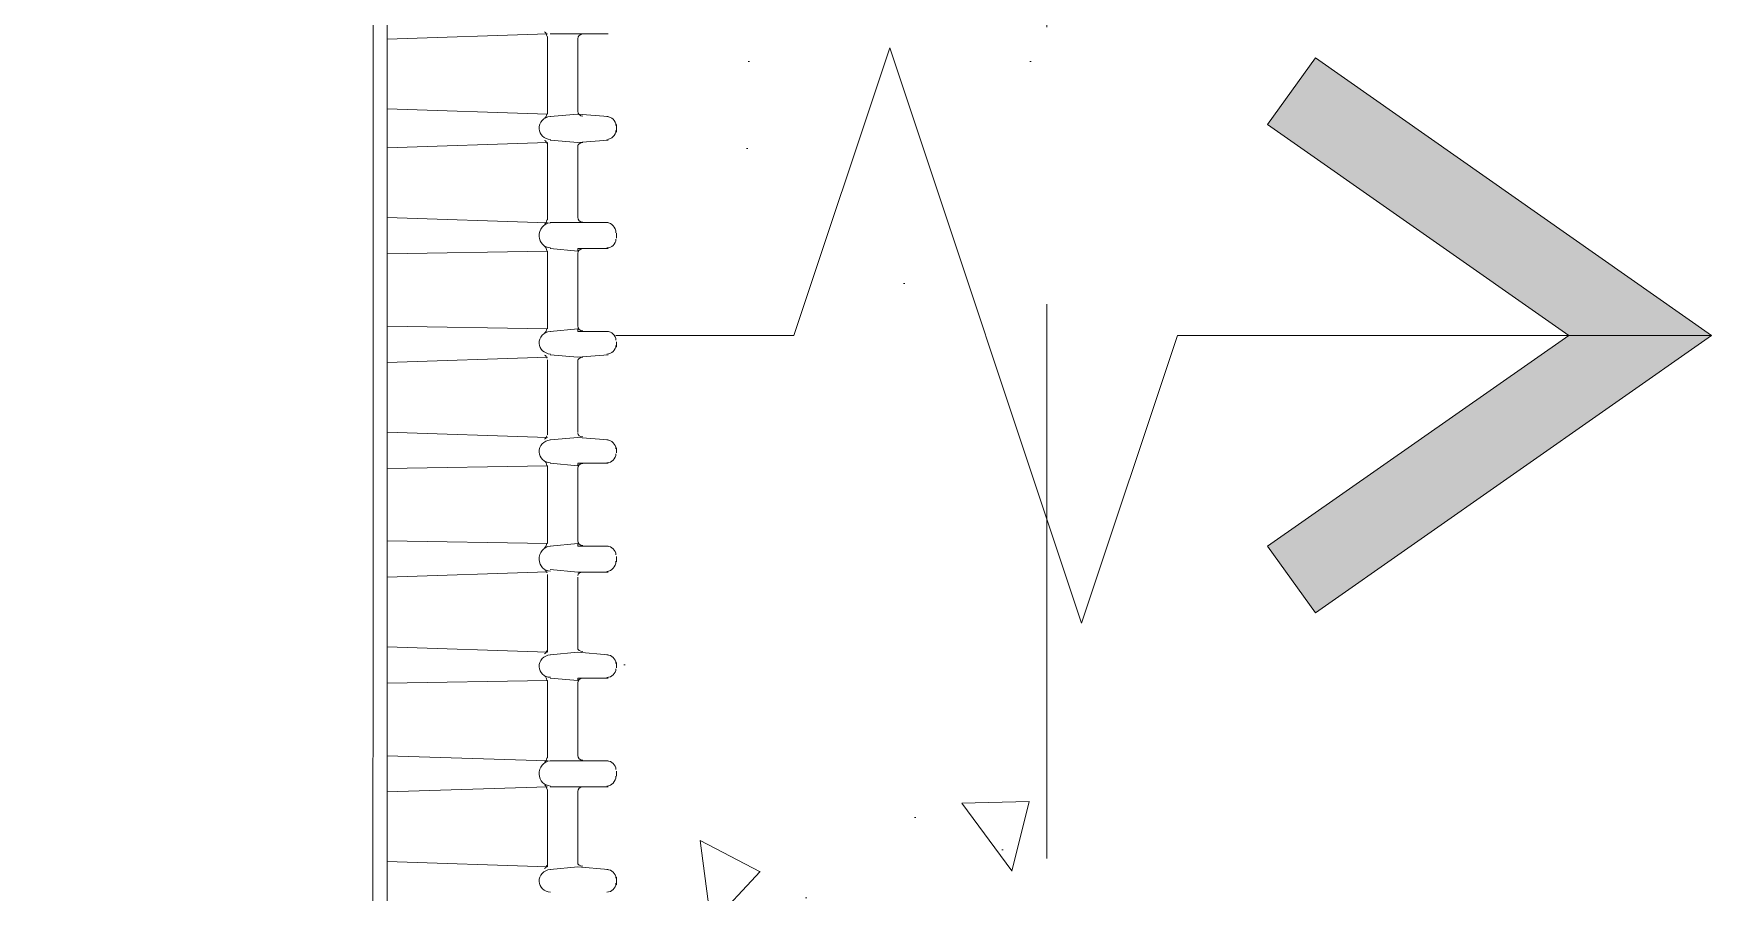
# Model space of a CAD drawing. Header units: millimetres. Extents: x -44713 to 26888, y -13000 to 43000.
# Drawn here: x 4566 to 4755.3, y 19851.2 to 19948 of the extents above; entities that cross this region are included whole.
import ezdxf

# ---------------------------------------------------------------- set-up
doc = ezdxf.new("R2010")
doc.units = ezdxf.units.MM
doc.header["$MEASUREMENT"] = 0
doc.linetypes.add('1735 X DT-5BR-RFP$0$DASH2', pattern=[0.375, 0.25, -0.125])
doc.layers.add('00-First Floor Projection', color=1, linetype='Continuous')
doc.layers.add('1735 X DT-5BR-RFP$0$0-MEP', color=251, linetype='Continuous', lineweight=20)

# ---------------------------------------------------------------- blocks, each defined once
blk = doc.blocks.new('1735 X DT-5BR-RFP$0$CU')
at = {"lineweight": 9, "ltscale": 0.1}
h = blk.add_hatch(dxfattribs=at)
h.set_pattern_fill('AR-CONC', color=256, scale=0.5, angle=32.50811999183522)
h.set_pattern_definition([(82.50811999183522, (0, 0), (81.10254330095633, 42.23392577497985), [9.525, -104.775]), (27.50811999183522, (0, 0), (-66.1994597641496, 71.09033509234848), [7.62, -83.820292085]), (132.9595646918352, (6.758523744466583, 3.519482244955815), (14.90308542681691, 113.3242574543215), [8.0950044, -89.0451223]), (78.69231999183522, (-13.65044587371189, 21.42020838948263), (125.5997257437213, 55.11406200192461), [14.2875, -157.1625]), (129.1436776018352, (-3.183817869457497, 26.01305301841987), (33.61750201465298, 168.1218785817081), [12.14251157, -133.56780408]), (23.6922711618352, (-13.65044587371189, 21.42020838948263), (33.61750202360966, 168.1218785801892), [11.429983535, -125.72986596]), (53.50811999183522, (0.4722697894573944, 22.89037922896792), (91.40900410328017, -2.380665639056851), [9.525, -104.775]), (358.5081199918352, (0.4722697894573944, 22.89037922896792), (-23.43377039453712, 94.2710602366183), [7.62, -83.82]), (103.9595649918352, (8.08968680935951, 22.69199040262853), (67.97523331074093, 91.89039490757936), [8.0950044, -89.04496879999999]), (70.00811999183523, (0, 0), (-21.41841449266676, 36.48321583742752), [0, -82.80399999999999, 0, -85.08999999999999, 0, -84.13749999999999]), (40.00811999183522, (0, 0), (1.255542939637092, 60.19698770824607), [0, -48.514, 0, -80.899, 0, -32.0675]), (0.008119991835219147, (-23.88353235427313, -15.22024714918876), (58.71217940796659, 34.01892106647043), [0, -31.75, 0, -99.06, 0, -131.445]), (350.0081199918353, (-34.59363654901445, -22.04547008604471), (55.62746051659537, 50.52500215303928), [0, -41.275, 0, -65.786, 0, -93.345])])
h.paths.add_polyline_path([(-395.2321804501119, -112.027635118541), (-371.195089462045, -128.7859550715281), (-295.8544211835325, -128.4562289905363), (-272.9062556020396, -112.0489274971637), (-273.5281810198928, -112.0803437644649), (-274.1483610483072, -112.1311913262635), (-274.766102336844, -112.201157901823), (-275.3809171059997, -112.2899383425632), (-275.9923175762722, -112.3972274999046), (-276.5998159681578, -112.5227202252675), (-277.2029245021539, -112.6661113700719), (-277.8011553987574, -112.8270957857382), (-278.3940208784649, -113.0053683236865), (-278.9810331617734, -113.2006238353371), (-279.5617044691792, -113.4125571721098), (-280.135547021181, -113.6408631854257), (-280.7020730382753, -113.8852367267047), (-281.260794740957, -114.1453726473663), (-281.811224349725, -114.4209657988315), (-282.3528740850757, -114.7117110325203), (-282.8852561675052, -115.0173031998525), (-283.4078828175116, -115.3374371522491), (-283.9202662555936, -115.6718077411307), (-284.4219187022425, -116.0201098179152), (-284.9123523779613, -116.3820382340253), (-285.3910795032434, -116.7572878408803), (-285.857612298587, -117.1455534899002), (-286.3114629844881, -117.5465300325054), (-286.7521437814451, -117.9599123201166), (-287.1791669099536, -118.3853952041529), (-287.5920445905118, -118.8226735360355), (-287.9902890436134, -119.271442167183), (-288.3734124897601, -119.7313959490195), (-288.7409271494471, -120.2022297329623), (-289.0923452431691, -120.6836383704302), (-289.4271789914256, -121.1753167128455), (-289.7449406147135, -121.6769596116306), (-289.7823728331305, -121.7335422717349), (-290.613920628692, -122.9902235978662), (-291.0534205775628, -123.7747451156106), (-291.5428628323642, -124.52317652062), (-292.0797515880421, -125.2340409210802), (-292.6615910395412, -125.9058614251754), (-293.2858853818073, -126.5371611410915), (-293.9501388097851, -127.1264631770132), (-294.6518555184207, -127.6722906411263), (-295.3885397026589, -128.1731666416152), (-296.157695557445, -128.6276142866658), (-296.9568272777254, -129.0341566844633), (-297.7834390584445, -129.3913169431926), (-298.6350350945473, -129.6976181710389), (-299.5091195809796, -129.9515834761875), (-300.4031967126875, -130.1517359668239), (-301.3147706846152, -130.2965987511329), (-302.2413456917093, -130.3846949373), (-303.1804259289254, -130.4145476335107), (-364.6203752431205, -130.4145476335107), (-365.1898010122152, -130.4035298794015), (-365.7555730021945, -130.3704567393594), (-366.3172984153127, -130.3153005596093), (-366.874609097982, -130.2380332095397), (-367.4271368966207, -130.1386265585384), (-367.9745136576428, -130.0170524759938), (-368.5163712274661, -129.8732828312932), (-369.0523414525056, -129.7072894938253), (-369.5820561791785, -129.5190443329781), (-370.1051472538996, -129.3085192181391), (-370.6212465230832, -129.0756860186978), (-371.129985833147, -128.8205166040408), (-371.6309970305077, -128.5429828435554), (-372.1239119615802, -128.2430566066321), (-372.6083624727802, -127.9207097626577), (-373.0839804105231, -127.5759141810202), (-373.550397621226, -127.2086417311072), (-374.0072459513064, -126.8188642823078), (-374.4541572471758, -126.4065537040096), (-374.8907633552544, -125.9716818656004), (-375.3166961219548, -125.5142206364683), (-375.7315873936951, -125.0341418860028), (-376.1350690168914, -124.5314174835895), (-376.5267728379582, -124.0060192986175), (-376.9063307033132, -123.4579192004727), (-377.27337445937, -122.887089058551), (-377.627535952545, -122.2935007422327), (-377.9684470292561, -121.6771261209063), (-378.3104228803555, -121.1750488958545), (-378.6669722852673, -120.6821182576867), (-379.0377639438217, -120.1987211114052), (-379.4224665558554, -119.7252443620093), (-379.8207488211945, -119.2620749145001), (-380.2322794396781, -118.8095996738802), (-380.6567271111338, -118.3682055451514), (-381.0937605353963, -117.9382794333119), (-381.5430484122964, -117.5202082433642), (-382.0042594416656, -117.1143788803108), (-382.4770623233399, -116.7211782491527), (-382.961125757151, -116.3409932548892), (-383.4561184429251, -115.9742108025229), (-383.9617090805041, -115.6212177970512), (-384.4775663697135, -115.2824011434829), (-385.0033590103898, -114.9581477468108), (-385.5387557023644, -114.6488445120412), (-386.0834251454652, -114.3548783441728), (-386.6370360395307, -114.0766361482089), (-387.199257084389, -113.8145048291485), (-387.769756979875, -113.5688712919946), (-388.348204425822, -113.3401224417457), (-388.9342681220574, -113.1286451834056), (-389.5276167684199, -112.9348264219735), (-390.1279190647393, -112.759053062452), (-390.7348437108456, -112.6017120098415), (-391.3480594065728, -112.4631901691429), (-391.967234851754, -112.3438744453578), (-392.5920387462212, -112.2441517434869), (-393.2221397898073, -112.1644089685319), (-393.857206682344, -112.1050330254932), (-394.4969081236642, -112.0664108193723), (-395.1409128135995, -112.0489292551703)], flags=16)
h.paths.add_polyline_path([(-325.2810833548409, 818.514959524106), (-321.1406515934687, 819.3932734728836), (-317.0128324743422, 820.1597155109895), (-312.8959022592272, 820.8147017098798), (-308.7881372099234, 821.3586481410064), (-304.6878135881798, 821.7919708758244), (-300.5932076557828, 822.115085985792), (-296.502595674519, 822.3284095423625), (-292.4142539061524, 822.4323576169907), (-288.3264586124673, 822.4273462811323), (-284.2374860552433, 822.3137916062427), (-280.1456124962501, 822.0921096637768), (-276.0491141972699, 821.7627165251896), (-271.9462674200699, 821.3260282619369), (-267.8353484264435, 820.7824609454742), (-263.7146334781484, 820.1324306472537), (-259.5823988369798, 819.3763534387352), (-255.4376267187607, 818.5148008351731), (-254.1931195255677, 818.2131431585731), (-252.8837463938629, 817.7370319252535), (-252.6411048883054, 817.6488080152563), (-251.8030032860269, 817.3430654348231), (-250.9832485659217, 816.9959138676751), (-250.1837136060779, 816.6088995707439), (-249.4062712845379, 816.183568800942), (-248.6527944793309, 815.7214678151753), (-247.9251560684941, 815.2241428703549), (-247.2252289300575, 814.6931402233843), (-246.5548859420585, 814.1300061311781), (-245.9159999825281, 813.5362868506379), (-245.1335584071935, 812.7190384543944), (-244.4118922096378, 811.8558770436049), (-243.7551490394759, 810.9502269372879), (-243.1674765463208, 810.0055124544599), (-242.6530223797874, 809.0251579141401), (-242.2159341894898, 808.0125876353469), (-241.8603596250416, 806.971225937097), (-241.5904463360563, 805.9044971384064), (-241.4103632565894, 804.8160002710238), (-241.4103632565912, 803.339653301853), (-240.7771906245503, 791.334407631277), (-240.6042068913672, 790.8190914685254), (-338.3880950322817, 790.8190915021198), (-340.2560256035791, 790.819091509087), (-339.9364186571328, 791.4937106369018), (-339.6315605636992, 803.3396533018613), (-339.6315605134074, 804.5853289595266), (-339.63152400147, 804.8161863511124), (-339.3910941900318, 805.8947254968424), (-339.0995036521683, 806.9333040956327), (-338.7564789979584, 807.9318224682467), (-338.3617468374802, 808.8901809354419), (-337.9150337808194, 809.8082798179657), (-337.4160664380503, 810.6860194365835), (-336.8645714192541, 811.5233001120539), (-336.2602753345134, 812.3200221651266), (-335.6029047939056, 813.0760859165653), (-334.8921864075105, 813.7913916871245), (-334.1278467854091, 814.4658397975645), (-333.3096125376846, 815.0993305686395), (-332.4372102744083, 815.691764321107), (-331.5103666056701, 816.2430413757237), (-330.528808141543, 816.7530620532523), (-329.4922614921081, 817.2217266744411), (-328.4006435863039, 817.6488664634971), (-326.8488041755124, 818.213143158573), (-325.5266252041172, 818.467668520099)], flags=16)
h.paths.add_polyline_path([(-312.895902259233, 820.8147017098794), (-317.0128324743446, 820.1597155109904), (-321.1406515934711, 819.3932734728829), (-325.2810833548396, 818.514959524104), (-325.5266252041172, 818.467668520099), (-326.8488041755117, 818.2131431585732), (-328.4006435863029, 817.6488664634958), (-329.4922614921072, 817.2217266744424), (-330.5288081415422, 816.7530620532508), (-331.5103666056675, 816.2430413757256), (-332.4372102744081, 815.6917643211067), (-333.3096125376828, 815.0993305686408), (-334.1278467854106, 814.4658397975668), (-334.8921864075101, 813.7913916871273), (-335.6029047939061, 813.0760859165664), (-336.2602753345137, 812.3200221651257), (-336.8645714192549, 811.5233001120548), (-337.4160664380512, 810.6860194365813), (-337.9150337808183, 809.8082798179663), (-338.3617468374822, 808.8901809354383), (-338.7564789979585, 807.9318224682489), (-339.0995036521674, 806.9333040956354), (-339.3910941900324, 805.8947254968429), (-339.6315605040936, 804.8160226047446), (-339.6315605636992, 803.3396533018575), (-339.9364186571329, 791.4937106369016), (-340.1845691647694, 790.969920147083), (-340.5952945104396, 790.8190915719373), (-361.0452321081077, 790.8190915866269), (-362.0782169702926, 790.8190915904797), (-359.2666937653455, 859.3521327338327), (-359.1767919195903, 859.859161187056), (-358.9545692332273, 860.3292093684776), (-358.6140628356796, 860.7325857221696), (-358.1767814578116, 861.0438102175324), (-357.6703468052257, 861.2432237704555), (-357.1267425100596, 861.3182309118303), (-327.7996388805208, 861.6175545614684), (-298.4717794506749, 861.3927584244359), (-291.1380806757857, 860.789850316072), (-283.9658291022498, 859.2367091705082), (-277.0950417862453, 856.763657027485), (-270.659861566264, 853.4189768884908), (-264.7859266408432, 849.267969113886), (-259.5879167143088, 844.3916756414724), (-256.4344231710858, 840.5768124271023), (-253.7550007125654, 836.4570553398219), (-251.5830182690214, 832.0837108419429), (-249.2514534700945, 826.0245623395494), (-247.3596076503738, 819.8327935107642), (-245.915999995332, 813.5362868625373), (-246.5548859420561, 814.1300061311763), (-247.2252289300588, 814.6931402233855), (-247.9251560684916, 815.2241428703537), (-248.6527944793278, 815.7214678151745), (-249.4062712845395, 816.1835688009442), (-250.1837136060798, 816.6088995707454), (-250.9832485659226, 816.995913867675), (-251.8030032860333, 817.3430654348258), (-252.6411048885475, 817.6488080153179), (-252.8837463938629, 817.7370319252535), (-254.1931195255676, 818.2131431585728), (-255.4376267187615, 818.5148008351736), (-259.5823988369838, 819.3763534387364), (-263.7146334781545, 820.1324306472554), (-267.8353484264489, 820.7824609454747), (-271.946267420071, 821.3260282619373), (-276.0491141972725, 821.7627165251902), (-280.1456124962528, 822.0921096637767), (-284.2374860552418, 822.3137916062427), (-288.3264586124671, 822.4273462811323), (-292.414253906156, 822.4323576169907), (-296.5025956745176, 822.3284095423624), (-300.5932076557855, 822.1150859857926), (-304.687813588176, 821.7919708758254), (-308.7881372099162, 821.3586481410059)], flags=16)
h.paths.add_polyline_path([(-134.8078217342648, -41.43622178969963), (-156.317303823734, -41.43622178969963), (-156.3173038237339, 470.9344189653183), (-134.8078217342648, 470.9344189653183)], flags=16)
h.paths.add_polyline_path([(-156.3286865350165, 555.5049961096229), (-156.3286865350165, 597.7973821646156), (-119.5257324843083, 597.7742243544797), (-119.5257324843083, 555.481838299487)], flags=16)
h.paths.add_polyline_path([(-519.0436849731896, 555.5049954630083), (-519.0436849731896, 597.7228549009742), (-486.9173038389343, 597.7228549009743), (-486.9173038389343, 555.5049954630083)], flags=16)
h.paths.add_polyline_path([(-494.4146999035721, 28.52348356219788), (-519.0410606257301, 28.52348356219788), (-519.0410606257302, 70.75198822082167), (-494.4146999035722, 70.75198822082166)], flags=16)
h.paths.add_polyline_path([(-369.9512417313108, -130.4145466798363), (-300.0398163453441, -130.0774636658666), (-340.6288102110809, -130.4145476335107)], flags=16)
h.paths.add_polyline_path([(-562.229982714136, 863.2178195005836), (-562.229982714136, -186.7820873870878), (-81.9173040386595, -186.7820873870878), (-81.9173040386595, 863.2178195005836)])
h.paths.add_polyline_path([(-398.5529425297, -111.7614656402664), (-369.9512417313108, -130.4145466798363), (-300.0398163453441, -130.0774636658666), (-271.3121638966195, -111.7614656402664), (-156.3173038983577, -111.7614656402664), (-156.3173038767181, 790.819091439568), (-486.9173039976195, 790.8190914395677), (-486.9173040192591, -111.7614656402665)], flags=16)
blk.add_hatch(color=256).paths.add_polyline_path([(-57.03381500302203, 403.0065986020345), (-51.63969413910672, 410.4993715401797), (-6.978091884404421, 379.2269809729041), (-51.639694139114, 347.9545904056286), (-57.03381500302203, 355.4473633437738), (-23.07300148488866, 379.2269809729041)])
at = {"linetype": '1735 X DT-5BR-RFP$0$DASH2', "lineweight": 9, "ltscale": 250}
blk.add_lwpolyline([(-81.9173040386595, 863.2178195005836), (-562.229982714136, 863.2178195005836), (-562.229982714136, -186.7820873870878), (-81.9173040386595, -186.7820873870878)], close=True, dxfattribs=at)
blk.add_lwpolyline([(-6.978091884389869, 379.2269809729041), (-67.20678912035692, 379.2269809729041), (-78.01706811141048, 411.6578179461212), (-99.63762609355945, 346.7961439996798), (-110.4479050846294, 379.2269809729041), (-130.5241374966135, 379.2269809729041)])
blk.add_lwpolyline([(-57.03381500302203, 403.0065986020345), (-51.63969413910672, 410.4993715401797), (-6.978091884404421, 379.2269809729041), (-51.639694139114, 347.9545904056286), (-57.03381500302203, 355.4473633437738), (-23.07300148488866, 379.2269809729041)], close=True)
at = {"lineweight": 20}
for points in [[(-156.3173036571916, 770.5201390272559), (-156.3173036571916, 770.5201390272559), (-156.3173041340342, -87.2491294854699), (-156.3173041340342, -87.2491294854699)], [(-157.8805260654917, 313.1462367063941), (-157.8805260654917, 313.1462367063941), (-157.9754094478049, 767.765111733097), (-157.9754094478049, 767.765111733097)]]:
    blk.add_open_spline(points, degree=3, dxfattribs=at)
at = {"lineweight": 5}
for points in [[(-139.182567357675, 440.7970569616737), (-139.129448055879, 441.4358618742408), (-138.5944618579306, 441.950453568119), (-137.9115006324209, 441.9894912725867)], [(-131.5409908291258, 441.9894922262611), (-130.9794448610701, 441.9752958303943), (-130.5241374966063, 441.5494273191871), (-130.524137377397, 440.9993455892982)], [(-130.4558413621362, 441.1732423788417), (-130.4558413621362, 441.1732423788417), (-130.4558415409483, 440.3108561521949), (-130.4558415409483, 440.3108561521949)], [(-156.3286864754118, 438.5576937681617), (-156.3286864754118, 438.5576937681617), (-138.2453928586419, 439.1468136793483), (-138.2453928586419, 439.1468136793483)], [(-137.9115005728163, 439.4342754370155), (-138.6627580520053, 439.4981558805812), (-139.2356865402635, 440.0979221350135), (-139.182567357675, 440.7970569616737)], [(-138.552725314752, 439.3207104689063), (-138.4085447188772, 439.2710249906959), (-138.3136888142981, 439.1219714170875), (-138.3136888142981, 438.9693682676734)], [(-138.2453926798262, 430.405842114109), (-138.2453926798262, 430.405842114109), (-138.2453928586419, 439.1468136793483), (-138.2453928586419, 439.1468136793483)], [(-134.8192042704977, 439.1468136793555), (-134.8192042704977, 439.1468136793555), (-137.9380602237161, 439.4449222570838), (-137.9380602237161, 439.4449222570838)], [(-134.8192042704977, 439.1468136793555), (-134.8192042704977, 439.1468136793555), (-131.3930158015646, 439.4449217802394), (-131.3930158015646, 439.4449217802394)], [(-134.8078216906943, 439.1574604994239), (-134.8078216906943, 439.1574604994239), (-134.8078216906943, 439.1574604994239), (-134.8078216906943, 439.1574604994239)], [(-134.8078217502989, 438.681905079502), (-134.8078216906961, 438.8948400503577), (-134.5649909373697, 439.072285938877), (-134.2424815293707, 439.0829332357825)], [(-130.5241373773988, 440.4102261549415), (-130.5241376158174, 439.884987640995), (-130.9794448610701, 439.4449222570838), (-131.5409908291258, 439.444922733921)], [(-134.8078218695082, 430.6826580053748), (-134.8078218695082, 430.6826580053748), (-134.8078216310896, 438.8593519216956), (-134.8078216310896, 438.8593519216956)], [(-156.328686773435, 430.6826575285304), (-156.328686773435, 430.6826575285304), (-138.2453926798262, 430.107734490055), (-138.2453926798262, 430.107734490055)], [(-139.1825673576768, 428.7059133535804), (-139.1294479962762, 429.4298913961829), (-138.5944618579288, 429.9799736029017), (-137.9115006324228, 430.0332067495838)], [(-138.3136888142999, 430.3703539854541), (-138.3136888142981, 430.1574190145839), (-138.4085447784819, 429.9551313406409), (-138.5527253743567, 429.8806036001624)], [(-134.8192041512903, 430.1077344900623), (-134.8192041512903, 430.1077344900623), (-137.9380602237143, 430.107734490055), (-137.9380602237143, 430.107734490055)], [(-134.8192041512903, 430.1077344900623), (-134.8192041512903, 430.1077344900623), (-131.3930159207739, 430.1077340132251), (-131.3930159207739, 430.1077340132251)], [(-134.2424814697661, 430.107734490055), (-134.5649909969743, 430.1183813101234), (-134.8078216310914, 430.3561585432544), (-134.8078217503007, 430.6578152662696)], [(-134.8078216310914, 430.107734490055), (-134.8078216310914, 430.107734490055), (-134.8078216310914, 430.107734490055), (-134.8078216310914, 430.107734490055)], [(-131.5409908291258, 430.0332072264137), (-130.9794447418608, 430.0083649641456), (-130.5241375562127, 429.518614102024), (-130.5241374370016, 428.9188483244361)], [(-137.9115005728163, 427.1905286795081), (-138.6627580520071, 427.2508600241126), (-139.2356864806588, 427.9145071989478), (-139.1825673576768, 428.7059133535804)], [(-130.5241374370034, 428.1664793974342), (-130.5241374966063, 427.6270449644508), (-130.9794448610701, 427.2011745459022), (-131.5409908291258, 427.190528202671)], [(-130.4558412429251, 428.9294956213416), (-130.4558412429251, 428.9294956213416), (-130.4558412429251, 428.3545721060218), (-130.4558412429251, 428.3545721060218)], [(-156.3286864754136, 426.6120560652198), (-156.3286864754136, 426.6120560652198), (-138.2453929182448, 427.1763332373084), (-138.2453929182448, 427.1763332373084)], [(-138.5527253743567, 427.3537786489906), (-138.4085447188772, 427.2757027632251), (-138.3136888739027, 427.0769622808948), (-138.3136888739045, 426.8640287405433)], [(-138.2453927394308, 418.1514494902149), (-138.2453927394308, 418.1514494902149), (-138.2453927990355, 426.9030659681739), (-138.2453927990355, 426.9030659681739)], [(-134.8192041512884, 427.1905286795081), (-134.8192041512884, 427.1905286795081), (-137.9380602237161, 427.1905286795081), (-137.9380602237161, 427.1905286795081)], [(-134.8192041512884, 427.1905286795081), (-134.8192041512884, 427.1905286795081), (-131.3930158015646, 427.190528202671), (-131.3930158015646, 427.190528202671)], [(-134.807821571485, 427.1905286795081), (-134.807821571485, 427.1905286795081), (-134.807821571485, 427.1905286795081), (-134.807821571485, 427.1905286795081)], [(-134.8078215118803, 426.5765669828834), (-134.8078217503007, 426.8782237059058), (-134.5649908777632, 427.1160014158668), (-134.2424815293725, 427.1266482359351)], [(-134.8078218099035, 418.4495575910987), (-134.8078218099035, 418.4495575910987), (-134.807821571485, 426.6120560652125), (-134.807821571485, 426.6120560652125)], [(-156.3286865946211, 418.4389112478675), (-156.3286865946211, 418.4389112478675), (-138.2453927394308, 418.1514494902149), (-138.2453927394308, 418.1514494902149)], [(-134.2424814697661, 417.8639877325477), (-134.5649909969743, 417.8639872557105), (-134.8078216906961, 418.1124108320728), (-134.8078216310896, 418.4140694624366)], [(-137.9115005728163, 415.2448904997291), (-138.6627579327978, 415.2945745474208), (-139.235686480657, 415.8836939817847), (-139.1825672980704, 416.5970256811561)], [(-139.1825672980704, 416.5970256811561), (-139.1294481154855, 417.2358301168788), (-138.5944617983259, 417.7504222876014), (-137.9115006920256, 417.7752650267066)], [(-138.313688993112, 418.1124108320655), (-138.3136891123213, 417.8994758612098), (-138.4085446592726, 417.7113836294593), (-138.5527253743548, 417.6120141035499)], [(-134.8192043301024, 418.1514494902076), (-134.8192043301024, 418.1514494902076), (-137.9380601641096, 417.8639867788734), (-137.9380601641096, 417.8639867788734)], [(-134.8192043301024, 417.8639872557105), (-134.8192043301024, 417.8639872557105), (-131.3930159207757, 417.8639872557105), (-131.3930159207757, 417.8639872557105)], [(-134.8078215118785, 417.8639877325477), (-134.8078215118785, 417.8639877325477), (-134.8078216906943, 418.1514494902149), (-134.8078216906943, 418.1514494902149)], [(-131.5409908291258, 417.8001072889747), (-130.9794449206765, 417.7752645498695), (-130.5241376754202, 417.32455234589), (-130.5241374370016, 416.8099606520118)], [(-130.4558413621362, 416.6963952070728), (-130.4558413621362, 416.6963952070728), (-130.455841421739, 416.1108248716773), (-130.455841421739, 416.1108248716773)], [(-156.3286865350183, 414.3576624876514), (-156.3286865350183, 414.3576624876514), (-138.2453927394308, 414.9467819220081), (-138.2453927394308, 414.9467819220081)], [(-138.5527254339631, 415.1206782347217), (-138.4085448380883, 415.0461514479102), (-138.3136890527167, 414.9219387060512), (-138.3136890527167, 414.7693355566371)], [(-138.2453926202306, 406.1951644903602), (-138.2453926202306, 406.1951644903602), (-138.2453927394308, 414.9467819220081), (-138.2453927394308, 414.9467819220081)], [(-134.8192043301024, 414.9467814451637), (-134.8192043301024, 414.9467814451637), (-137.9380602833189, 415.2448904997291), (-137.9380602833189, 415.2448904997291)], [(-134.8192043301024, 414.9467814451637), (-134.8192043301024, 414.9467814451637), (-131.3930157419618, 415.2448904997291), (-131.3930157419618, 415.2448904997291)], [(-134.807821571485, 414.957428265232), (-134.807821571485, 414.957428265232), (-134.807821571485, 414.957428265232), (-134.807821571485, 414.957428265232)], [(-134.807821571485, 414.4712274557605), (-134.8078216906943, 414.6948082929957), (-134.5649909969725, 414.8687050825538), (-134.24248164858, 414.8829010015907)], [(-134.8078216310969, 406.4826257711829), (-134.8078216310969, 406.4826257711829), (-134.8078216310914, 414.6557701116981), (-134.8078216310914, 414.6557701116981)], [(-130.5241375562109, 416.2101943975867), (-130.5241375562109, 415.6956022268787), (-130.9794449802794, 415.2448904997291), (-131.5409907099183, 415.2448895460548)], [(-156.3286865350237, 406.4826262480274), (-156.3286865350237, 406.4826262480274), (-138.2453927990427, 405.8935068136634), (-138.2453927990427, 405.8935068136634)], [(-139.1825674172887, 404.5023334509242), (-139.129447936677, 405.2298601156654), (-138.5944618579379, 405.7692950254932), (-137.9115006324282, 405.8189795500293)], [(-138.3136889931193, 406.007072258617), (-138.3136889931193, 405.8686640745582), (-138.4085446592799, 405.7196100241126), (-138.5527252551547, 405.6415341383399)], [(-134.8192042705068, 405.9077027327003), (-134.8192042705068, 405.9077027327003), (-137.9380601641169, 405.6060450560035), (-137.9380601641169, 405.6060450560035)], [(-134.8192042705068, 405.9077027327003), (-134.8192042705068, 405.9077027327003), (-131.3930157419672, 405.9077027327003), (-131.3930157419672, 405.9077027327003)], [(-134.2424816485891, 405.9077027327003), (-134.564991116189, 405.9183495527686), (-134.8078216310969, 406.0922458654823), (-134.8078216310969, 406.305180836338)], [(-134.8078218099108, 405.907701779026), (-134.8078218099108, 405.907701779026), (-134.8078218099108, 405.907701779026), (-134.8078218099108, 405.907701779026)], [(-131.5409908887377, 405.8296258932533), (-130.9794448610774, 405.8047841078151), (-130.5241375562182, 405.3043873793067), (-130.5241374966135, 404.6904252058448)], [(-137.9115005728254, 402.9904964453162), (-138.6627579328069, 403.0401819235267), (-139.235686361455, 403.7144744879261), (-139.1825674172887, 404.5023334509242)], [(-138.5527252551547, 403.1501977926673), (-138.4085446592817, 403.0650237089649), (-138.31368887391, 402.8627360350074), (-138.3136889931193, 402.6639960295215)], [(-130.5241375562182, 403.966447163235), (-130.5241376158228, 403.4270127302589), (-130.9794449802866, 403.0153387075843), (-131.5409907695303, 402.9904969221534)], [(-130.4558412429324, 404.7401097303809), (-130.4558412429324, 404.7401097303809), (-130.4558413025388, 404.1545398718299), (-130.4558413025388, 404.1545398718299)], [(-156.3286865946302, 402.4013765341224), (-156.3286865946302, 402.4013765341224), (-138.2453927394381, 402.6888392454566), (-138.2453927394381, 402.6888392454566)], [(-138.2453927394399, 393.9372213369861), (-138.2453927394399, 393.9372213369861), (-138.2453927394381, 402.6888392454566), (-138.2453927394381, 402.6888392454566)], [(-134.8192042705068, 402.6888387686267), (-134.8192042705068, 402.6888387686267), (-137.9380602237197, 402.9904959684718), (-137.9380602237197, 402.9904959684718)], [(-134.8192043301096, 402.9904969221607), (-134.8192043301096, 402.9904969221607), (-131.3930157419691, 402.9904969221534), (-131.3930157419691, 402.9904969221534)], [(-134.8078215714941, 402.6888392454566), (-134.8078215714941, 402.6888392454566), (-134.8078216310969, 402.9904969221461), (-134.8078216310969, 402.9904969221461)], [(-134.8078215118876, 402.3765342718543), (-134.8078218695155, 402.6639960295142), (-134.5649909969798, 402.9124205595435), (-134.2424814697733, 402.9266164785804)], [(-134.8078216310987, 394.2388794905128), (-134.8078216310987, 394.2388794905128), (-134.8078216907033, 402.401377487804), (-134.8078216907033, 402.401377487804)], [(-156.3286865946284, 394.2246835714759), (-156.3286865946284, 394.2246835714759), (-138.2453927394399, 393.9372213369861), (-138.2453927394399, 393.9372213369861)], [(-139.1825672384748, 392.3863475805701), (-139.1294480558863, 393.0357983595313), (-138.5944617387286, 393.5255482679786), (-137.9115006920347, 393.6000750547828)], [(-138.3136889335146, 393.8981836325183), (-138.3136887547007, 393.6852491384925), (-138.4085445996752, 393.5113523489417), (-138.5527253147593, 393.4119828230323)], [(-134.8192043301115, 393.9514167791785), (-134.8192043301115, 393.9514167791785), (-137.9380603429308, 393.6497600561561), (-137.9380603429308, 393.6497600561561)], [(-134.8192042109022, 393.6497600561561), (-134.8192042109022, 393.6497600561561), (-131.3930158015737, 393.6497600561561), (-131.3930158015737, 393.6497600561561)], [(-134.2424815889826, 393.6604068762244), (-134.5649910565844, 393.6604068762244), (-134.8078218099108, 393.9123785978736), (-134.8078216907015, 394.2140362745777)], [(-134.8078215714922, 393.6604059225501), (-134.8078215714922, 393.6604059225501), (-134.8078216310969, 393.9514172560157), (-134.8078216310969, 393.9514172560157)], [(-131.5409907695284, 393.6000750547828), (-130.9794449802866, 393.575232792522), (-130.5241374370089, 393.1245210653651), (-130.5241374966154, 392.5850856787147)], [(-137.9115006324282, 391.0200155264247), (-138.6627579924116, 391.0697005278053), (-139.2356864210597, 391.6836627012672), (-139.1825672384748, 392.3863475805701)], [(-130.5241374966135, 392.0101621633949), (-130.5241374966154, 391.4955704695167), (-130.9794448610792, 391.0448582655299), (-131.5409908887395, 391.0200160032691)], [(-130.4558414217463, 392.4715202337684), (-130.4558414217463, 392.4715202337684), (-130.4558413025388, 391.8965976721229), (-130.4558413025388, 391.8965976721229)], [(-156.3286865350237, 390.1576307302894), (-156.3286865350237, 390.1576307302894), (-138.2453927394381, 390.7325542456165), (-138.2453927394381, 390.7325542456165)], [(-138.5527254339686, 390.9206464773597), (-138.4085446592817, 390.8461187368812), (-138.3136890527239, 390.7183588034022), (-138.3136891123304, 390.5551078802528)], [(-138.2453926798335, 381.9915836340369), (-138.2453926798335, 381.9915836340369), (-138.2453927394381, 390.4450920111121), (-138.2453927394381, 390.4450920111121)], [(-134.8192043301096, 390.7432010656776), (-134.8192043301096, 390.7432010656776), (-137.9380602833262, 391.020015526432), (-137.9380602833262, 391.020015526432)], [(-134.8192043301096, 390.7432010656776), (-134.8192043301096, 390.7432010656776), (-131.393015920783, 391.0200160032764), (-131.393015920783, 391.0200160032764)], [(-134.8078216310969, 390.7325542456092), (-134.8078216310969, 390.7325542456092), (-134.8078216310969, 390.7325542456092), (-134.8078216310969, 390.7325542456092)], [(-134.8078216310987, 390.26764659943), (-134.8078215714922, 390.4805815702857), (-134.5649909373751, 390.6686738020289), (-134.2424815889826, 390.6828692442359)], [(-134.807821452283, 381.9915836340369), (-134.807821452283, 381.9915836340369), (-134.8078216310969, 390.1682765966834), (-134.8078216310969, 390.1682765966834)], [(-156.3286866542348, 382.2825944906654), (-156.3286866542348, 382.2825944906654), (-138.2453928586474, 381.6934750563014), (-138.2453928586474, 381.6934750563014)], [(-139.1825674172869, 380.1390512472644), (-139.1294481154928, 380.7778556829871), (-138.5944619175443, 381.2782519346656), (-137.9115006324282, 381.3314860350147)], [(-138.3136889335146, 381.8070400244105), (-138.3136889931193, 381.6544368750037), (-138.4085447188863, 381.5160291677894), (-138.5527253147611, 381.4415023809779)], [(-134.8192042109022, 381.6792786604346), (-134.8192042109022, 381.6792786604346), (-137.9380602237234, 381.4060123449817), (-137.9380602237234, 381.4060123449817)], [(-134.8192042109022, 381.6792786604346), (-134.8192042109022, 381.6792786604346), (-131.3930157419672, 381.4060123449744), (-131.3930157419672, 381.4060123449744)], [(-134.2424816485891, 381.6934741026344), (-134.5649911757937, 381.7041209227027), (-134.8078216310969, 381.8815668112293), (-134.8078218099108, 382.1051481253089)], [(-134.8078214522848, 381.6934750563087), (-134.8078214522848, 381.6934750563087), (-134.8078214522848, 381.6934750563087), (-134.8078214522848, 381.6934750563087)], [(-131.5409905907145, 381.3314860350074), (-130.9794449802866, 381.3314860350074), (-130.5241374966135, 380.8665783888282), (-130.5241375562182, 380.3519862181056)], [(-130.455841302537, 380.5400779730262), (-130.455841302537, 380.5400779730262), (-130.4558413621417, 379.9509585386695), (-130.4558413621417, 379.9509585386695)], [(-156.3286865946284, 378.1871493345752), (-156.3286865946284, 378.1871493345752), (-138.2453927990446, 378.4888074881019), (-138.2453927990446, 378.4888074881019)], [(-137.9115006920347, 378.7869160658302), (-138.6627580520144, 378.8366001135291), (-139.2356864210615, 379.4399159437598), (-139.1825674172869, 380.1390512472644)], [(-138.5527253147593, 378.9501660353053), (-138.4085446592799, 378.8507965094104), (-138.3136889931211, 378.6627042776527), (-138.3136889931193, 378.449769306797)], [(-138.2453926798335, 369.737190056454), (-138.2453926798335, 369.737190056454), (-138.2453927990446, 378.4888074881019), (-138.2453927990446, 378.4888074881019)], [(-134.8192043301096, 378.4888074881019), (-134.8192043301096, 378.4888074881019), (-137.9380603429308, 378.786915588993), (-137.9380603429308, 378.786915588993)], [(-134.8192043897161, 378.7869160658302), (-134.8192043897161, 378.7869160658302), (-131.3930158611765, 378.7869160658302), (-131.3930158611765, 378.7869160658302)], [(-134.8078215714922, 378.4888065344276), (-134.8078215714922, 378.4888065344276), (-134.8078216310969, 378.7869151121558), (-134.8078216310969, 378.7869151121558)], [(-134.8078218695173, 378.1623065954627), (-134.8078215118858, 378.4639652258338), (-134.5649909373769, 378.7017424589576), (-134.2424815889826, 378.7123888021888)], [(-130.52413755622, 379.7664149290504), (-130.5241374370089, 379.2269809729041), (-130.9794449802885, 378.7869160658374), (-131.5409908291331, 378.7869151121558)], [(-134.8078216907033, 370.0352981573524), (-134.8078216907033, 370.0352981573524), (-134.8078216310969, 378.2013452536048), (-134.8078216310969, 378.2013452536048)], [(-156.328686654233, 370.0246518141212), (-156.328686654233, 370.0246518141212), (-138.2453926798335, 369.737190056454), (-138.2453926798335, 369.737190056454)], [(-139.1825671788683, 368.0727503782764), (-139.1294479962835, 368.7612393385352), (-138.5944617387286, 369.3219674116554), (-137.9115006920329, 369.3716519361915)], [(-138.3136889931193, 369.6981513983192), (-138.3136888143054, 369.485217381145), (-138.4085447188863, 369.2971246725501), (-138.5527253743639, 369.2119510656848)], [(-134.8192045089218, 369.7229941374317), (-134.8192045089218, 369.7229941374317), (-137.9380603429308, 369.449727345127), (-137.9380603429308, 369.449727345127)], [(-134.8192043301078, 369.4497278219642), (-134.8192043301078, 369.4497278219642), (-131.3930158611765, 369.4497282988086), (-131.3930158611765, 369.4497282988086)], [(-134.2424816485873, 369.4497282988086), (-134.5649911161909, 369.4603746420325), (-134.8078216907015, 369.6981523519935), (-134.8078216907033, 369.9998095518604)], [(-134.8078218695173, 369.4497273451343), (-134.8078218695173, 369.4497273451343), (-134.8078216907015, 369.7371900564613), (-134.8078216907015, 369.7371900564613)], [(-131.5409907099238, 369.3716519361988), (-130.9794450398913, 369.3716519361915), (-130.5241374966135, 368.935136128086), (-130.5241375562182, 368.3957007414283)], [(-137.91150063243, 366.5325215345874), (-138.6627579328069, 366.5928543096961), (-139.2356864210597, 367.2706964498939), (-139.1825671788683, 368.0727503782764)], [(-130.5241375562182, 367.6717222219886), (-130.5241374966135, 367.0435646063343), (-130.9794448610774, 366.5431688314857), (-131.5409908291331, 366.5183256155433)], [(-130.4558415409556, 368.2714884764209), (-130.4558415409556, 368.2714884764209), (-130.4558412429324, 367.696565437931), (-130.4558412429324, 367.696565437931)], [(-156.328686654233, 365.9434021002235), (-156.328686654233, 365.9434021002235), (-138.2453928586492, 366.5325220114173), (-138.2453928586492, 366.5325220114173)], [(-138.5527253147593, 366.6957724577369), (-138.4085446592799, 366.6070487982215), (-138.3136889335165, 366.4047616011085), (-138.3136890527239, 366.2060215956153)], [(-138.2453927990427, 357.4934432989539), (-138.2453927990427, 357.4934432989539), (-138.2453927394399, 366.2308648115577), (-138.2453927394399, 366.2308648115577)], [(-134.8192043301115, 366.5183265692249), (-134.8192043301115, 366.5183265692249), (-137.9380602833262, 366.5183260923804), (-137.9380602833262, 366.5183260923804)], [(-134.8192043301115, 366.5183265692249), (-134.8192043301115, 366.5183265692249), (-131.3930158015737, 366.5183265692176), (-131.3930158015737, 366.5183265692176)], [(-134.8078216907015, 366.5325220114173), (-134.8078216907015, 366.5325220114173), (-134.8078216907015, 366.5325220114173), (-134.8078216907015, 366.5325220114173)], [(-134.8078216310951, 365.9185598379481), (-134.8078215714922, 366.2166688925208), (-134.5649911161909, 366.457994747776), (-134.2424815889826, 366.4686420446815)], [(-134.8078218099126, 357.7809045797767), (-134.8078218099126, 357.7809045797767), (-134.8078216310969, 365.9434030538978), (-134.8078216310969, 365.9434030538978)], [(-156.3286863562098, 358.0683668142738), (-156.3286863562098, 358.0683668142738), (-138.2453927990427, 357.4934432989539), (-138.2453927990427, 357.4934432989539)], [(-134.2424815889826, 357.4934432989612), (-134.5649909969798, 357.5040901190223), (-134.8078215714922, 357.6815355306971), (-134.807821750308, 357.8944700247303)], [(-137.9115006920329, 354.5620410925403), (-138.6627578732023, 354.6117265707435), (-139.2356865402689, 355.2256882673682), (-139.182567238473, 355.9283731466712)], [(-139.182567238473, 355.9283731466712), (-139.1294481154891, 356.5778239256324), (-138.5944619175425, 357.0924160963477), (-137.9115006920329, 357.1279051786842)], [(-138.3136890527257, 357.6034591681018), (-138.3136890527239, 357.4437582975879), (-138.4085447188863, 357.3159974104346), (-138.5527254339686, 357.2414696699561)], [(-134.8192041512957, 357.4792473799171), (-134.8192041512957, 357.4792473799171), (-137.9380603429327, 357.2024324423255), (-137.9380603429327, 357.2024324423255)], [(-134.8192041512957, 357.4792473799171), (-134.8192041512957, 357.4792473799171), (-131.3930158015719, 357.2024324423328), (-131.3930158015719, 357.2024324423328)], [(-134.807821452283, 357.4934423452869), (-134.807821452283, 357.4934423452869), (-134.807821452283, 357.4934423452869), (-134.807821452283, 357.4934423452869)], [(-131.5409907099238, 357.1279051786769), (-130.9794450398913, 357.1172574049415), (-130.52413755622, 356.6665466314735), (-130.5241374966135, 356.1271112448158)], [(-130.4558414217463, 356.3152039534034), (-130.4558414217463, 356.3152039534034), (-130.455841302537, 355.4528186804164), (-130.455841302537, 355.4528186804164)], [(-156.3286865350237, 353.6996558195606), (-156.3286865350237, 353.6996558195606), (-138.2453928586474, 354.2745798117103), (-138.2453928586474, 354.2745798117103)], [(-138.5527254339686, 354.7394865042224), (-138.4085447188845, 354.6507642752113), (-138.3136888143054, 354.4626710897865), (-138.3136887547007, 354.2497365957679)], [(-138.2453927990446, 345.5371582991138), (-138.2453927990446, 345.5371582991138), (-138.2453928586474, 354.2745798117103), (-138.2453928586474, 354.2745798117103)], [(-134.8192043897143, 354.2887757307544), (-134.8192043897143, 354.2887757307544), (-137.9380602833262, 354.5620415693702), (-137.9380602833262, 354.5620415693702)], [(-134.8192043897143, 354.2887757307544), (-134.8192043897143, 354.2887757307544), (-131.3930158611765, 354.562041092533), (-131.3930158611765, 354.562041092533)], [(-134.8078215714922, 353.9622753149379), (-134.8078215714922, 354.2603834158435), (-134.5649909969816, 354.49816064896), (-134.2424816485873, 354.5123565679969)], [(-134.807821750308, 354.2887747770728), (-134.807821750308, 354.2887747770728), (-134.807821750308, 354.2887747770728), (-134.807821750308, 354.2887747770728)], [(-134.8078219291201, 345.8352659231605), (-134.8078219291201, 345.8352659231605), (-134.8078215714922, 353.9977648741187), (-134.8078215714922, 353.9977648741187)], [(-130.5241374966154, 355.5628345495643), (-130.5241377350321, 355.0269482618678), (-130.9794448610774, 354.5868833548011), (-131.5409908291331, 354.5620420462074)], [(-156.3286864158144, 345.8246205336036), (-156.3286864158144, 345.8246205336036), (-138.2453926798335, 345.2355006224097), (-138.2453926798335, 345.2355006224097)], [(-138.3136890527257, 345.4981196409717), (-138.3136889335165, 345.2851846701087), (-138.4085447784892, 345.0970924383655), (-138.5527254339686, 345.00836925568)], [(-134.8192043897143, 345.2461464888111), (-134.8192043897143, 345.2461464888111), (-137.9380602237215, 345.2461469656409), (-137.9380602237215, 345.2461469656409)], [(-134.8192043897143, 345.2461464888111), (-134.8192043897143, 345.2461464888111), (-131.3930158611765, 345.2461464888038), (-131.3930158611765, 345.2461464888038)], [(-134.2424817677984, 345.2461464888038), (-134.5649909969798, 345.2603428846778), (-134.8078217503062, 345.4981191641273), (-134.8078219291183, 345.7997773176612)], [(-134.8078216907033, 345.2461469656409), (-134.8078216907033, 345.2461469656409), (-134.8078216907033, 345.2461469656409), (-134.8078216907033, 345.2461469656409)]]:
    blk.add_open_spline(points, degree=3, dxfattribs=at)
blk = doc.blocks.new('1735 X DT-5BR-RFP')
at = {"layer": '1735 X DT-5BR-RFP$0$0-MEP', "extrusion": (0, 0, -1), "zscale": -1, "rotation": 180}
blk.add_blockref('1735 X DT-5BR-RFP$0$CU', (-4762.229982715624, 20293.19569129138), dxfattribs=at)

msp = doc.modelspace()

# ---------------------------------------------------------------- block references
at = {"layer": '00-First Floor Projection'}
msp.add_blockref('1735 X DT-5BR-RFP', (0, 0), dxfattribs=at)

doc.saveas('drawing.dxf')
